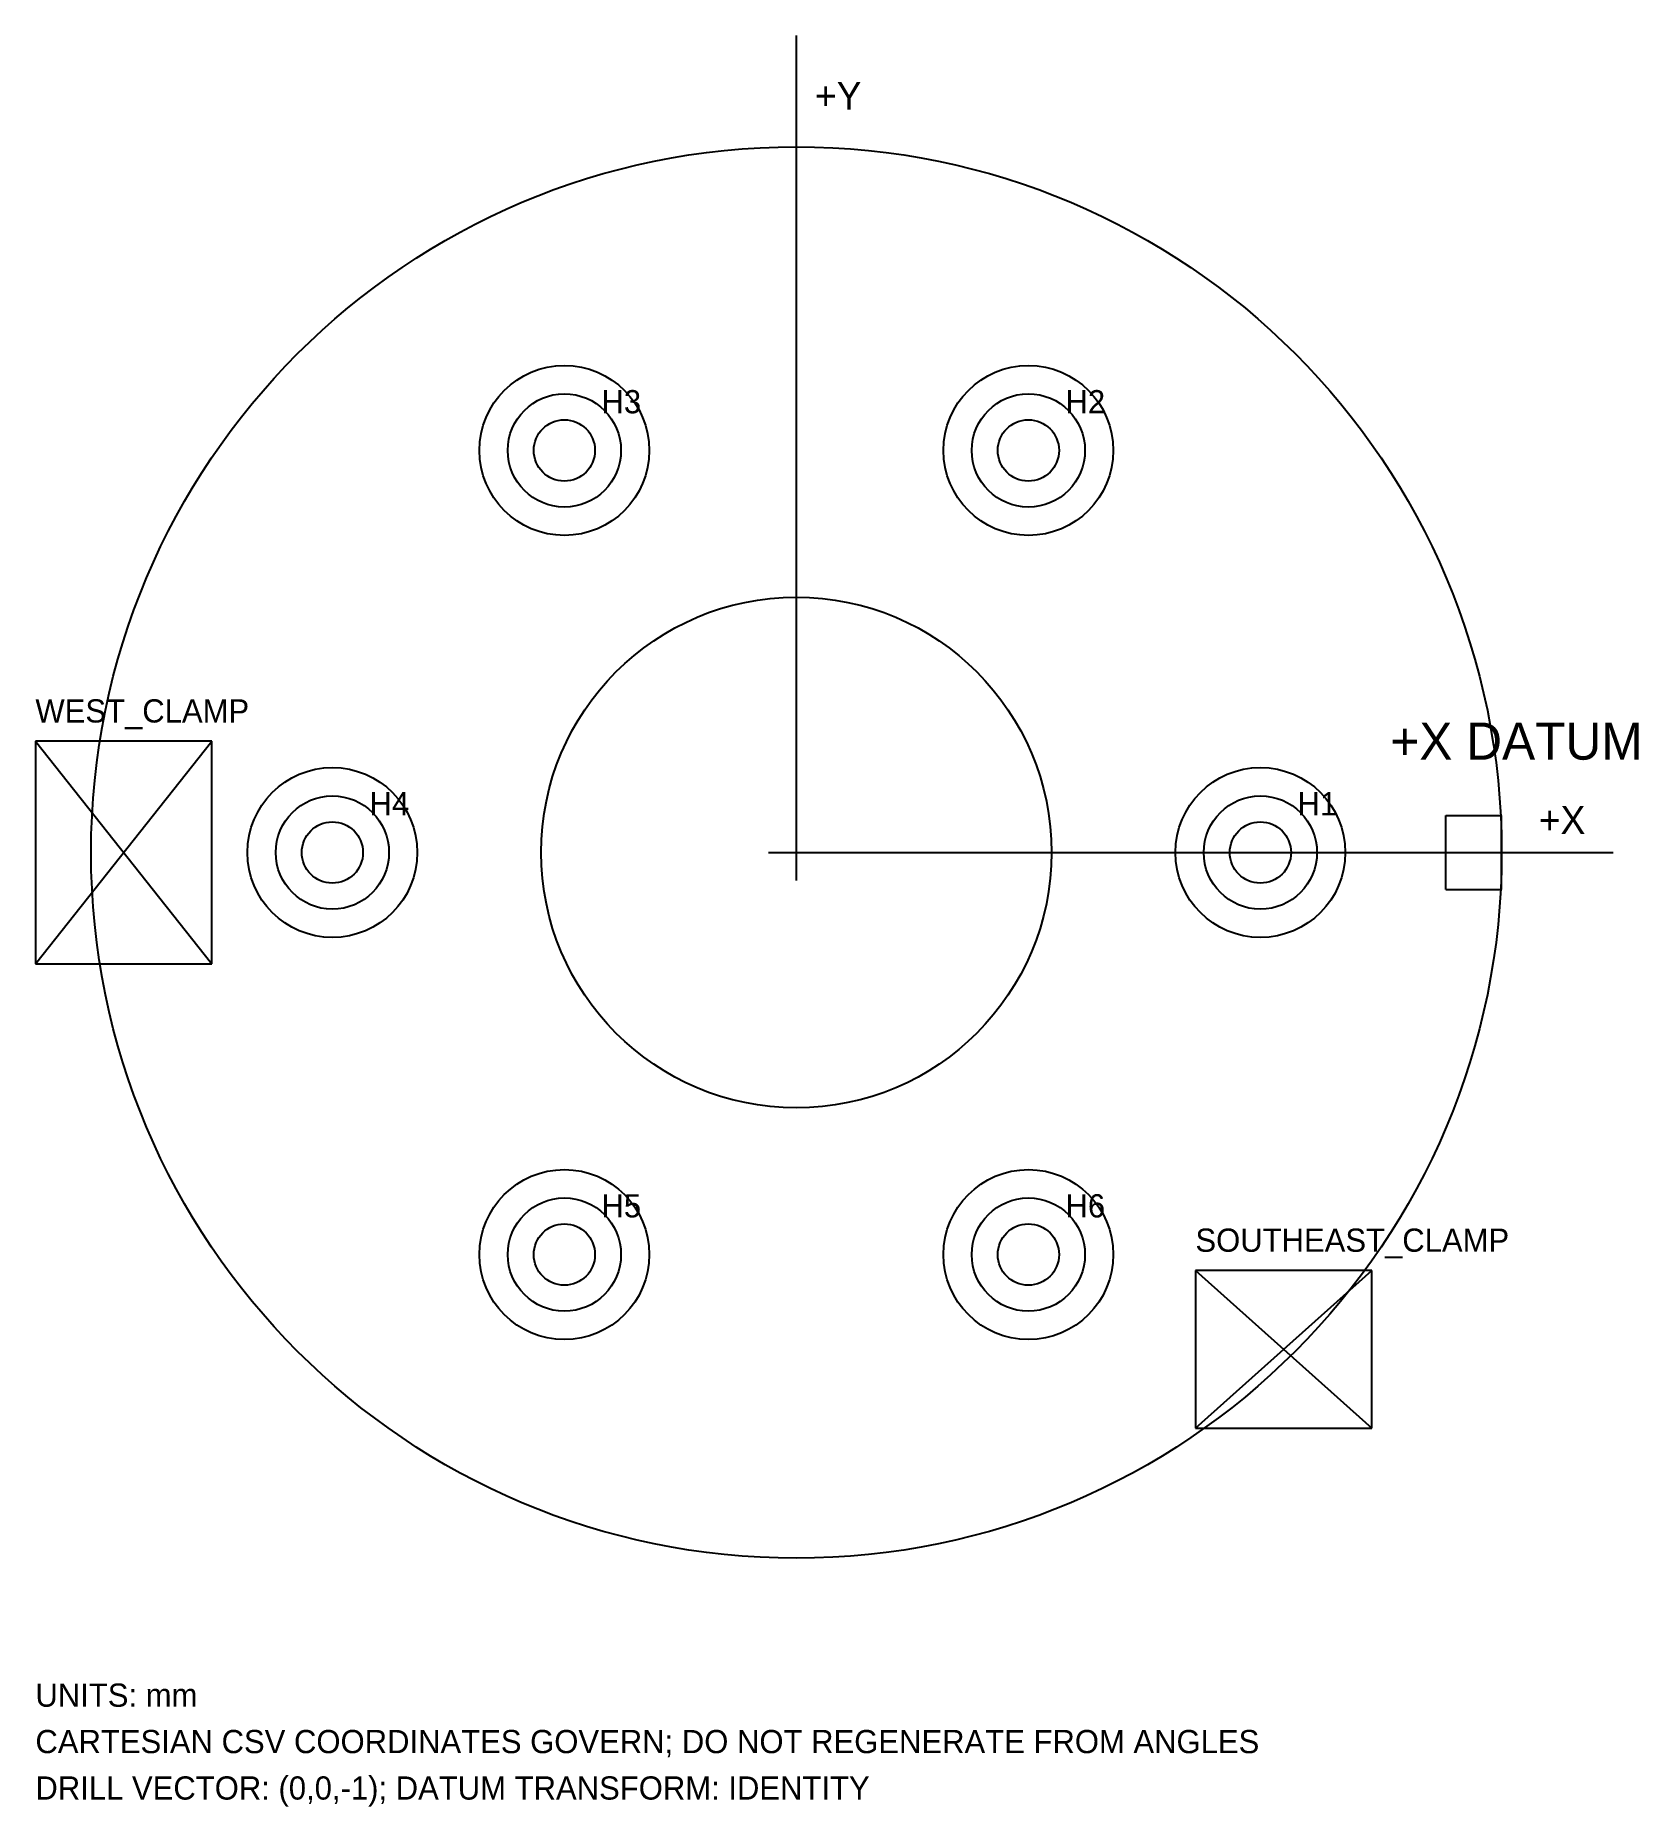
# Model space of a CAD drawing. Header units: millimetres. Extents: x -82 to 91, y -103 to 88.
import ezdxf

# ---------------------------------------------------------------- set-up
doc = ezdxf.new("R2010")
doc.units = ezdxf.units.MM

msp = doc.modelspace()

# ---------------------------------------------------------------- linework, layer by layer
at = {"layer": 'BUSHING_BODY_SEAT'}
for centre in [(-25, 43.301), (25, 43.301), (-50, 0), (50, 0), (-25, -43.301), (25, -43.301)]:
    msp.add_circle(centre, 6.1, dxfattribs=at)
at = {"layer": 'CENTER_OPENING'}
msp.add_circle((0, 0), 27.5, dxfattribs=at)
at = {"layer": 'CLAMP_KEEPOUT'}
for p, q in [((-63, 12), (-82, 12)), ((-82, 12), (-82, -12)), ((-82, -12), (-63, 12)), ((-82, 12), (-63, -12)), ((-63, -12), (-63, 12)), ((-82, -12), (-63, -12)), ((62, -45), (43, -45)), ((43, -45), (43, -62)), ((43, -62), (62, -45)), ((43, -45), (62, -62)), ((62, -62), (62, -45)), ((43, -62), (62, -62))]:
    msp.add_line(p, q, dxfattribs=at)
at = {"layer": 'DATUM'}
for p, q in [((0, 0), (0, 88)), ((0, -3), (0, 3)), ((-3, 0), (3, 0)), ((0, 0), (88, 0))]:
    msp.add_line(p, q, dxfattribs=at)
at = {"layer": 'EXISTING_NOTCH'}
for p, q in [((70, 4), (76, 4)), ((70, -4), (70, 4)), ((76, -4), (76, 4)), ((70, -4), (76, -4))]:
    msp.add_line(p, q, dxfattribs=at)
at = {"layer": 'FLANGE_ENVELOPE'}
for centre in [(-25, 43.301), (25, 43.301), (-50, 0), (50, 0), (-25, -43.301), (25, -43.301)]:
    msp.add_circle(centre, 9.15, dxfattribs=at)
at = {"layer": 'WORKPIECE_HOLE'}
for centre in [(-25, 43.301), (25, 43.301), (-50, 0), (50, 0), (-25, -43.301), (25, -43.301)]:
    msp.add_circle(centre, 3.3, dxfattribs=at)
at = {"layer": 'WORKPIECE_REFERENCE'}
msp.add_circle((0, 0), 76, dxfattribs=at)

# ---------------------------------------------------------------- texts
at = {"layer": 'CLAMP_KEEPOUT'}
for s, p in [('WEST_CLAMP', (-82, 14)), ('SOUTHEAST_CLAMP', (43, -43))]:
    msp.add_text(s, height=2.5, dxfattribs=at).set_placement(p)
at = {"layer": 'DATUM'}
for s, height, p in [('+Y', 3, (2, 80)), ('+X DATUM', 4, (64, 10)), ('+X', 3, (80, 2))]:
    msp.add_text(s, height=height, dxfattribs=at).set_placement(p)
at = {"layer": 'HOLE_ID'}
for s, p in [('H3', (-21, 47.301)), ('H2', (29, 47.301)), ('H4', (-46, 4)), ('H1', (54, 4)), ('H5', (-21, -39.301)), ('H6', (29, -39.301))]:
    msp.add_text(s, height=2.5, dxfattribs=at).set_placement(p)
at = {"layer": 'NOTES'}
for s, p in [('UNITS: mm', (-82, -92)), ('CARTESIAN CSV COORDINATES GOVERN; DO NOT REGENERATE FROM ANGLES', (-82, -97)), ('DRILL VECTOR: (0,0,-1); DATUM TRANSFORM: IDENTITY', (-82, -102))]:
    msp.add_text(s, height=2.5, dxfattribs=at).set_placement(p)

doc.saveas('drawing.dxf')
